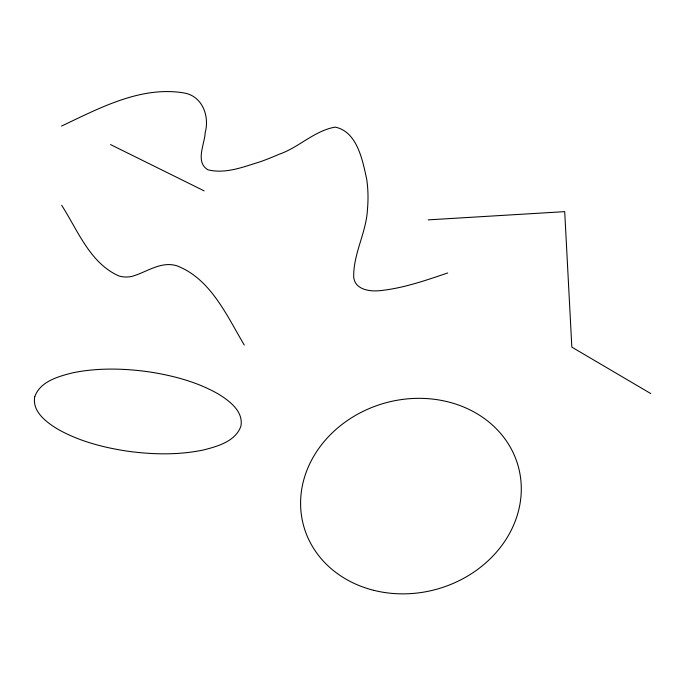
<?xml version="1.0" encoding="UTF-8"?>
<svg xmlns="http://www.w3.org/2000/svg" width="685" height="685" viewBox="0 0 685 685"><rect width="100%" height="100%" fill="white"/><g stroke="black" fill="none" stroke-linecap="round" stroke-linejoin="round"><path stroke-width="1.03" d="M61.556 126.049C99.334 108.247 140.682 85.771 183.845 92.929C202.358 95.891 209.73 116.15 205.2 132.582C204.678 144.295 194.942 162.011 207.915 169.811C225.553 174.187 243.586 166.857 260.3 161.746A237.823 206.373 -15.6 0 0 278.889 154.348C298.72 147.626 314.355 130.698 335.153 127.119C357.373 131.537 362.733 160.924 366.758 179.521A166.172 144.201 -15.6 0 1 367.46 209.25C366.364 232.652 353.1 253.921 353.717 277.399C355.25 289.815 369.926 291.733 380.004 290.654C403.328 288.257 425.616 280.448 447.699 272.964M428.202 219.868L564.705 211.648L571.838 347.124L650.75 393.567M110.508 144.569L204.121 190.858M61.676 205.294C77.773 230.357 90.086 263.425 119.173 276.064A23.684 20.55 -15.6 0 0 131.511 276.483C146.462 272.484 160.495 260.848 176.816 265.771C210.8 278.838 226.855 315.759 244.262 345.026M34.772 396.641C31.887 411.565 46.443 422.243 57.566 429.058C78.972 441.234 103.187 447.493 127.384 451.167C152.532 454.617 178.357 455.191 203.308 450.019C217.445 446.397 235.392 441.534 240.88 426.275C243.774 411.36 229.21 400.682 218.087 393.858C196.681 381.691 172.466 375.423 148.277 371.75C123.129 368.299 97.296 367.725 72.345 372.897C58.208 376.519 40.269 381.382 34.772 396.641M373.976 590.376A111.355 96.628 -15.6 0 0 519.47 471.383A111.355 96.628 -15.6 0 0 339.375 426.541A111.355 96.628 -15.6 0 0 373.976 590.376"/></g></svg>
